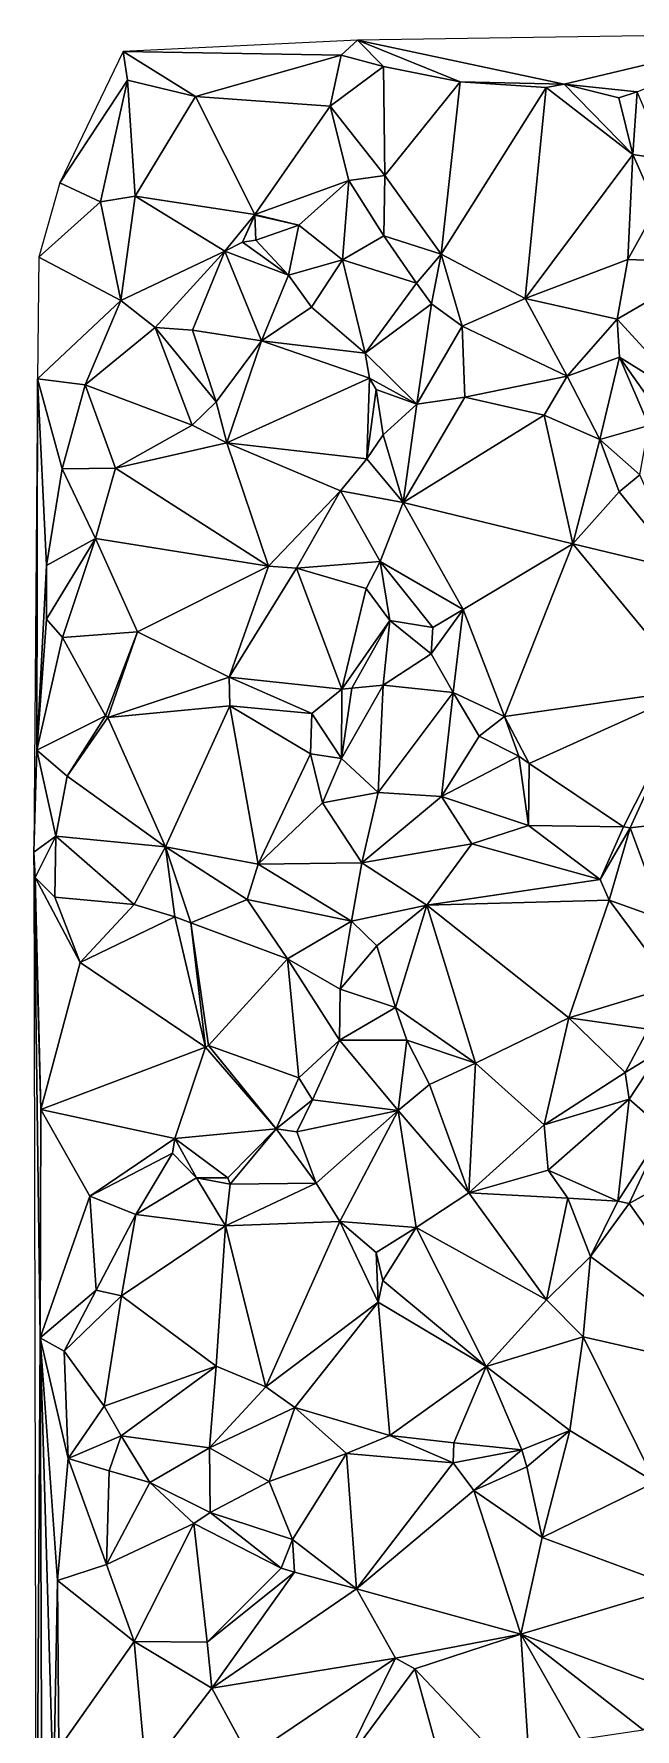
# Model space of a CAD drawing. Header units: metres. Extents: x -15 to 15, y -15 to 15.
# Drawn here: x -15 to -9.57, y -0.37 to 14.93 of the extents above; entities that cross this region are included whole.
import ezdxf

# ---------------------------------------------------------------- set-up
doc = ezdxf.new("R2010")
doc.units = ezdxf.units.M
doc.layers.add('STREET_MESH', color=7, linetype='Continuous')

msp = doc.modelspace()

# ---------------------------------------------------------------- linework, layer by layer
at = {"layer": 'STREET_MESH'}
for points in [[(-12.228, 14.735), (-12.08, 14.873), (-14.194, 14.77)], [(-12.228, 14.735), (-11.843, 14.635), (-12.08, 14.873)], [(-12.08, 14.873), (-10.213, 14.475), (-8.302, 14.928)], [(-11.151, 14.497), (-10.213, 14.475), (-12.08, 14.873)], [(-11.843, 14.635), (-11.151, 14.497), (-12.08, 14.873)], [(-10.213, 14.475), (-9.555, 14.404), (-8.302, 14.928)], [(-14.765, 13.585), (-14.156, 14.51), (-14.194, 14.77)], [(-14.156, 14.51), (-13.542, 14.362), (-14.194, 14.77)], [(-13.542, 14.362), (-12.228, 14.735), (-14.194, 14.77)], [(-12.325, 14.276), (-12.228, 14.735), (-13.542, 14.362)], [(-12.325, 14.276), (-11.843, 14.635), (-12.228, 14.735)], [(-12.325, 14.276), (-11.832, 13.649), (-11.843, 14.635)], [(-11.843, 14.635), (-11.832, 13.649), (-11.151, 14.497)], [(-14.399, 13.414), (-14.156, 14.51), (-14.765, 13.585)], [(-14.399, 13.414), (-14.085, 13.463), (-14.156, 14.51)], [(-14.085, 13.463), (-13.542, 14.362), (-14.156, 14.51)], [(-11.832, 13.649), (-11.324, 12.94), (-11.151, 14.497)], [(-11.151, 14.497), (-11.324, 12.94), (-10.376, 14.443)], [(-10.376, 14.443), (-11.324, 12.94), (-10.567, 12.541)], [(-11.151, 14.497), (-10.376, 14.443), (-10.213, 14.475)], [(-9.593, 13.839), (-10.376, 14.443), (-10.567, 12.541)], [(-10.376, 14.443), (-9.593, 13.839), (-10.213, 14.475)], [(-9.719, 14.352), (-9.555, 14.404), (-10.213, 14.475)], [(-9.593, 13.839), (-9.719, 14.352), (-10.213, 14.475)], [(-9.719, 14.352), (-9.593, 13.839), (-9.555, 14.404)], [(-9.593, 13.839), (-9.292, 13.795), (-9.555, 14.404)], [(-14.085, 13.463), (-13.006, 13.299), (-13.542, 14.362)], [(-13.006, 13.299), (-12.325, 14.276), (-13.542, 14.362)], [(-12.157, 13.606), (-12.325, 14.276), (-13.006, 13.299)], [(-11.832, 13.649), (-12.325, 14.276), (-12.157, 13.606)], [(-9.64, 12.893), (-9.593, 13.839), (-10.567, 12.541)], [(-9.593, 13.839), (-9.64, 12.893), (-9.381, 13.358)], [(-9.292, 13.795), (-9.593, 13.839), (-9.381, 13.358)], [(-11.832, 13.649), (-12.157, 13.606), (-11.84, 13.105)], [(-11.324, 12.94), (-11.832, 13.649), (-11.84, 13.105)], [(-14.399, 13.414), (-14.765, 13.585), (-14.956, 12.912)], [(-14.399, 13.414), (-14.215, 12.521), (-14.085, 13.463)], [(-14.215, 12.521), (-13.276, 12.968), (-14.085, 13.463)], [(-14.085, 13.463), (-13.276, 12.968), (-13.006, 13.299)], [(-12.61, 13.202), (-12.157, 13.606), (-13.006, 13.299)], [(-12.216, 12.89), (-12.157, 13.606), (-12.61, 13.202)], [(-12.157, 13.606), (-12.216, 12.89), (-11.84, 13.105)], [(-14.215, 12.521), (-14.399, 13.414), (-14.956, 12.912)], [(-9.381, 13.358), (-9.64, 12.893), (-8.86, 12.862)], [(-13.276, 12.968), (-13.117, 13.048), (-13.006, 13.299)], [(-13.117, 13.048), (-13.005, 13.292), (-13.006, 13.299)], [(-13.005, 13.292), (-13.117, 13.048), (-12.997, 13.068)], [(-13.005, 13.292), (-12.61, 13.202), (-13.006, 13.299)], [(-12.61, 13.202), (-13.005, 13.292), (-12.997, 13.068)], [(-12.702, 12.751), (-12.61, 13.202), (-12.997, 13.068)], [(-12.702, 12.751), (-12.216, 12.89), (-12.61, 13.202)], [(-12.702, 12.751), (-13.117, 13.048), (-13.276, 12.968)], [(-13.117, 13.048), (-12.702, 12.751), (-12.997, 13.068)], [(-12.216, 12.89), (-11.547, 12.679), (-11.84, 13.105)], [(-11.547, 12.679), (-11.324, 12.94), (-11.84, 13.105)], [(-14.968, 11.815), (-14.215, 12.521), (-14.956, 12.912)], [(-14.215, 12.521), (-13.904, 12.279), (-13.276, 12.968)], [(-13.904, 12.279), (-13.568, 12.253), (-13.276, 12.968)], [(-13.568, 12.253), (-12.945, 12.159), (-13.276, 12.968)], [(-12.945, 12.159), (-12.702, 12.751), (-13.276, 12.968)], [(-12.495, 12.461), (-12.216, 12.89), (-12.702, 12.751)], [(-12.495, 12.461), (-12.009, 12.046), (-12.216, 12.89)], [(-12.009, 12.046), (-11.547, 12.679), (-12.216, 12.89)], [(-11.547, 12.679), (-11.412, 12.493), (-11.324, 12.94)], [(-11.324, 12.94), (-11.412, 12.493), (-11.134, 12.292)], [(-11.324, 12.94), (-11.134, 12.292), (-10.567, 12.541)], [(-9.735, 12.354), (-9.64, 12.893), (-10.567, 12.541)], [(-9.64, 12.893), (-9.735, 12.354), (-8.86, 12.862)], [(-8.86, 12.862), (-9.735, 12.354), (-9.031, 11.588)], [(-12.945, 12.159), (-12.495, 12.461), (-12.702, 12.751)], [(-11.412, 12.493), (-11.547, 12.679), (-12.009, 12.046)], [(-14.538, 11.762), (-14.215, 12.521), (-14.968, 11.815)], [(-13.904, 12.279), (-14.215, 12.521), (-14.538, 11.762)], [(-12.009, 12.046), (-12.495, 12.461), (-12.945, 12.159)], [(-11.545, 11.586), (-11.412, 12.493), (-12.009, 12.046)], [(-11.412, 12.493), (-11.545, 11.586), (-11.134, 12.292)], [(-11.134, 12.292), (-10.186, 11.838), (-10.567, 12.541)], [(-10.186, 11.838), (-9.735, 12.354), (-10.567, 12.541)], [(-13.57, 11.397), (-13.904, 12.279), (-14.538, 11.762)], [(-13.568, 12.253), (-13.904, 12.279), (-13.354, 11.607)], [(-13.904, 12.279), (-13.57, 11.397), (-13.354, 11.607)], [(-12.945, 12.159), (-13.568, 12.253), (-13.354, 11.607)], [(-11.545, 11.586), (-11.109, 11.65), (-11.134, 12.292)], [(-11.109, 11.65), (-10.186, 11.838), (-11.134, 12.292)], [(-10.186, 11.838), (-9.713, 12.01), (-9.735, 12.354)], [(-9.735, 12.354), (-9.713, 12.01), (-9.031, 11.588)], [(-13.258, 11.239), (-12.945, 12.159), (-13.354, 11.607)], [(-11.971, 11.822), (-12.945, 12.159), (-13.258, 11.239)], [(-11.971, 11.822), (-12.009, 12.046), (-12.945, 12.159)], [(-11.971, 11.822), (-11.545, 11.586), (-12.009, 12.046)], [(-9.713, 12.01), (-10.186, 11.838), (-9.891, 11.268)], [(-9.451, 11.394), (-9.713, 12.01), (-9.891, 11.268)], [(-9.713, 12.01), (-9.38, 11.539), (-9.031, 11.588)], [(-9.38, 11.539), (-9.713, 12.01), (-9.451, 11.394)], [(-14.974, 8.465), (-14.968, 11.815), (-15, 7.543)], [(-14.886, 10.132), (-14.968, 11.815), (-14.974, 8.465)], [(-14.538, 11.762), (-14.968, 11.815), (-14.745, 11.003)], [(-14.968, 11.815), (-14.886, 10.132), (-14.745, 11.003)], [(-11.996, 11.093), (-11.971, 11.822), (-13.258, 11.239)], [(-11.91, 11.72), (-11.971, 11.822), (-11.996, 11.093)], [(-11.971, 11.822), (-11.91, 11.72), (-11.545, 11.586)], [(-10.186, 11.838), (-11.109, 11.65), (-10.395, 11.488)], [(-10.186, 11.838), (-10.395, 11.488), (-9.891, 11.268)], [(-14.263, 11.009), (-14.538, 11.762), (-14.745, 11.003)], [(-14.263, 11.009), (-13.57, 11.397), (-14.538, 11.762)], [(-11.91, 11.72), (-11.996, 11.093), (-11.848, 11.31)], [(-11.545, 11.586), (-11.91, 11.72), (-11.848, 11.31)], [(-10.395, 11.488), (-11.109, 11.65), (-11.666, 10.7)], [(-11.109, 11.65), (-11.545, 11.586), (-11.666, 10.7)], [(-13.57, 11.397), (-13.258, 11.239), (-13.354, 11.607)], [(-11.545, 11.586), (-11.848, 11.31), (-11.666, 10.7)], [(-10.137, 10.326), (-10.395, 11.488), (-11.666, 10.7)], [(-10.395, 11.488), (-10.137, 10.326), (-9.891, 11.268)], [(-13.57, 11.397), (-14.263, 11.009), (-13.258, 11.239)], [(-9.53, 10.95), (-9.451, 11.394), (-9.891, 11.268)], [(-13.258, 11.239), (-14.263, 11.009), (-12.882, 10.125)], [(-12.232, 10.805), (-13.258, 11.239), (-12.882, 10.125)], [(-11.996, 11.093), (-13.258, 11.239), (-12.232, 10.805)], [(-11.848, 11.31), (-11.996, 11.093), (-11.666, 10.7)], [(-10.137, 10.326), (-9.717, 10.797), (-9.891, 11.268)], [(-9.717, 10.797), (-9.53, 10.95), (-9.891, 11.268)], [(-11.996, 11.093), (-12.232, 10.805), (-11.666, 10.7)], [(-14.886, 10.132), (-14.443, 10.374), (-14.745, 11.003)], [(-14.443, 10.374), (-14.263, 11.009), (-14.745, 11.003)], [(-14.263, 11.009), (-14.443, 10.374), (-12.882, 10.125)], [(-9.53, 10.95), (-9.717, 10.797), (-9.145, 10.088)], [(-12.631, 10.106), (-12.232, 10.805), (-12.882, 10.125)], [(-12.631, 10.106), (-11.874, 10.167), (-12.232, 10.805)], [(-12.232, 10.805), (-11.874, 10.167), (-11.666, 10.7)], [(-9.717, 10.797), (-10.137, 10.326), (-9.145, 10.088)], [(-11.874, 10.167), (-11.126, 9.735), (-11.666, 10.7)], [(-11.126, 9.735), (-10.137, 10.326), (-11.666, 10.7)], [(-14.443, 10.374), (-14.886, 10.132), (-14.885, 9.645)], [(-14.741, 9.481), (-14.443, 10.374), (-14.885, 9.645)], [(-14.443, 10.374), (-14.741, 9.481), (-14.065, 9.533)], [(-12.882, 10.125), (-14.443, 10.374), (-14.065, 9.533)], [(-10.753, 8.769), (-10.137, 10.326), (-11.126, 9.735)], [(-10.137, 10.326), (-10.753, 8.769), (-9.049, 9.012)], [(-10.137, 10.326), (-9.049, 9.012), (-9.145, 10.088)], [(-14.885, 9.645), (-14.886, 10.132), (-14.974, 8.465)], [(-13.238, 9.124), (-12.882, 10.125), (-14.065, 9.533)], [(-13.238, 9.124), (-12.631, 10.106), (-12.882, 10.125)], [(-13.238, 9.124), (-12.221, 9.016), (-12.631, 10.106)], [(-11.874, 10.167), (-12.631, 10.106), (-12, 9.922)], [(-12.631, 10.106), (-12.221, 9.016), (-12, 9.922)], [(-11.788, 9.635), (-11.874, 10.167), (-12, 9.922)], [(-11.874, 10.167), (-11.398, 9.57), (-11.126, 9.735)], [(-11.788, 9.635), (-11.398, 9.57), (-11.874, 10.167)], [(-12.221, 9.016), (-11.788, 9.635), (-12, 9.922)], [(-14.741, 9.481), (-14.885, 9.645), (-14.974, 8.465)], [(-11.415, 9.335), (-11.216, 8.986), (-11.126, 9.735)], [(-11.398, 9.57), (-11.415, 9.335), (-11.126, 9.735)], [(-11.216, 8.986), (-10.753, 8.769), (-11.126, 9.735)], [(-14.741, 9.481), (-14.353, 8.773), (-14.065, 9.533)], [(-14.353, 8.773), (-14.334, 8.758), (-14.065, 9.533)], [(-14.334, 8.758), (-13.238, 9.124), (-14.065, 9.533)], [(-11.788, 9.635), (-12.221, 9.016), (-12.13, 9.025)], [(-11.847, 9.05), (-11.788, 9.635), (-12.13, 9.025)], [(-11.847, 9.05), (-11.415, 9.335), (-11.788, 9.635)], [(-11.415, 9.335), (-11.398, 9.57), (-11.788, 9.635)], [(-14.353, 8.773), (-14.741, 9.481), (-14.974, 8.465)], [(-11.415, 9.335), (-11.847, 9.05), (-11.216, 8.986)], [(-13.231, 8.864), (-13.238, 9.124), (-14.334, 8.758)], [(-12.491, 8.796), (-13.238, 9.124), (-13.231, 8.864)], [(-12.491, 8.796), (-12.221, 9.016), (-13.238, 9.124)], [(-12.225, 8.389), (-11.847, 9.05), (-12.13, 9.025)], [(-11.894, 8.082), (-11.847, 9.05), (-12.225, 8.389)], [(-11.847, 9.05), (-11.894, 8.082), (-11.216, 8.986)], [(-12.221, 9.016), (-12.491, 8.796), (-12.225, 8.389)], [(-12.221, 9.016), (-12.225, 8.389), (-12.13, 9.025)], [(-11.216, 8.986), (-11.894, 8.082), (-11.322, 8.045)], [(-10.982, 8.589), (-11.216, 8.986), (-11.322, 8.045)], [(-10.982, 8.589), (-10.753, 8.769), (-11.216, 8.986)], [(-10.753, 8.769), (-10.53, 8.343), (-9.049, 9.012)], [(-10.53, 8.343), (-9.679, 7.771), (-9.049, 9.012)], [(-9.679, 7.771), (-9.618, 7.762), (-9.049, 9.012)], [(-9.618, 7.762), (-9.038, 7.831), (-9.049, 9.012)], [(-14.701, 8.231), (-14.353, 8.773), (-14.974, 8.465)], [(-14.334, 8.758), (-14.353, 8.773), (-14.701, 8.231)], [(-14.334, 8.758), (-14.701, 8.231), (-13.812, 7.593)], [(-13.231, 8.864), (-14.334, 8.758), (-13.812, 7.593)], [(-12.975, 7.434), (-13.231, 8.864), (-13.812, 7.593)], [(-12.503, 8.43), (-13.231, 8.864), (-12.975, 7.434)], [(-12.503, 8.43), (-12.491, 8.796), (-13.231, 8.864)], [(-12.491, 8.796), (-12.503, 8.43), (-12.225, 8.389)], [(-10.624, 8.41), (-10.753, 8.769), (-10.982, 8.589)], [(-10.753, 8.769), (-10.624, 8.41), (-10.53, 8.343)], [(-10.624, 8.41), (-10.982, 8.589), (-11.322, 8.045)], [(-14.801, 7.688), (-14.974, 8.465), (-15, 7.543)], [(-14.801, 7.688), (-14.701, 8.231), (-14.974, 8.465)], [(-12.503, 8.43), (-12.975, 7.434), (-12.396, 7.989)], [(-12.225, 8.389), (-12.503, 8.43), (-12.396, 7.989)], [(-11.894, 8.082), (-12.225, 8.389), (-12.396, 7.989)], [(-10.537, 7.785), (-10.624, 8.41), (-11.322, 8.045)], [(-10.624, 8.41), (-10.537, 7.785), (-10.53, 8.343)], [(-10.537, 7.785), (-9.679, 7.771), (-10.53, 8.343)], [(-14.701, 8.231), (-14.801, 7.688), (-13.812, 7.593)], [(-12.396, 7.989), (-12.975, 7.434), (-12.039, 7.446)], [(-11.894, 8.082), (-12.396, 7.989), (-12.039, 7.446)], [(-11.894, 8.082), (-12.039, 7.446), (-11.322, 8.045)], [(-12.039, 7.446), (-11.047, 7.619), (-11.322, 8.045)], [(-11.047, 7.619), (-10.537, 7.785), (-11.322, 8.045)], [(-9.618, 7.762), (-9.311, 6.934), (-9.038, 7.831)], [(-14.988, 7.315), (-14.801, 7.688), (-15, 7.543)], [(-14.801, 7.688), (-14.988, 7.315), (-14.812, 7.139)], [(-14.094, 7.07), (-14.801, 7.688), (-14.812, 7.139)], [(-14.801, 7.688), (-14.094, 7.07), (-13.812, 7.593)], [(-10.537, 7.785), (-11.047, 7.619), (-9.888, 7.297)], [(-9.679, 7.771), (-10.537, 7.785), (-9.888, 7.297)], [(-9.618, 7.762), (-9.679, 7.771), (-9.888, 7.297)], [(-9.618, 7.762), (-9.888, 7.297), (-9.807, 7.11)], [(-9.311, 6.934), (-9.618, 7.762), (-9.807, 7.11)], [(-14.979, -2.752), (-14.944, 3.16), (-15, 7.543)], [(-14.938, 5.221), (-14.988, 7.315), (-15, 7.543)], [(-14.944, 3.16), (-14.938, 5.221), (-15, 7.543)], [(-14.094, 7.07), (-13.729, 6.961), (-13.812, 7.593)], [(-13.729, 6.961), (-13.582, 6.906), (-13.812, 7.593)], [(-13.582, 6.906), (-13.074, 7.117), (-13.812, 7.593)], [(-13.074, 7.117), (-12.975, 7.434), (-13.812, 7.593)], [(-11.454, 7.065), (-11.047, 7.619), (-12.039, 7.446)], [(-9.888, 7.297), (-11.047, 7.619), (-11.454, 7.065)], [(-12.975, 7.434), (-13.074, 7.117), (-12.133, 6.922)], [(-12.975, 7.434), (-12.133, 6.922), (-12.039, 7.446)], [(-12.133, 6.922), (-11.454, 7.065), (-12.039, 7.446)], [(-14.988, 7.315), (-14.582, 6.547), (-14.812, 7.139)], [(-14.938, 5.221), (-14.582, 6.547), (-14.988, 7.315)], [(-9.888, 7.297), (-11.454, 7.065), (-9.807, 7.11)], [(-14.582, 6.547), (-14.094, 7.07), (-14.812, 7.139)], [(-14.582, 6.547), (-13.729, 6.961), (-14.094, 7.07)], [(-13.074, 7.117), (-13.582, 6.906), (-12.712, 6.582)], [(-12.133, 6.922), (-13.074, 7.117), (-12.712, 6.582)], [(-12.133, 6.922), (-11.906, 6.699), (-11.454, 7.065)], [(-11.454, 7.065), (-11.906, 6.699), (-11.735, 6.143)], [(-11.015, 5.639), (-11.454, 7.065), (-11.735, 6.143)], [(-11.454, 7.065), (-10.172, 6.05), (-9.807, 7.11)], [(-11.015, 5.639), (-10.172, 6.05), (-11.454, 7.065)], [(-10.172, 6.05), (-9.229, 6.333), (-9.807, 7.11)], [(-9.229, 6.333), (-9.311, 6.934), (-9.807, 7.11)], [(-13.729, 6.961), (-14.582, 6.547), (-13.452, 5.785)], [(-13.582, 6.906), (-13.729, 6.961), (-13.452, 5.785)], [(-13.423, 5.8), (-13.582, 6.906), (-13.452, 5.785)], [(-13.582, 6.906), (-13.423, 5.8), (-12.712, 6.582)], [(-12.237, 6.306), (-12.133, 6.922), (-12.712, 6.582)], [(-12.237, 6.306), (-11.906, 6.699), (-12.133, 6.922)], [(-13.423, 5.8), (-12.61, 5.507), (-12.712, 6.582)], [(-12.61, 5.507), (-12.242, 5.847), (-12.712, 6.582)], [(-12.242, 5.847), (-12.237, 6.306), (-12.712, 6.582)], [(-11.906, 6.699), (-12.237, 6.306), (-11.735, 6.143)], [(-14.582, 6.547), (-14.938, 5.221), (-13.452, 5.785)], [(-12.237, 6.306), (-12.242, 5.847), (-11.735, 6.143)], [(-9.456, 5.946), (-9.229, 6.333), (-10.172, 6.05)], [(-12.242, 5.847), (-11.634, 5.847), (-11.735, 6.143)], [(-11.634, 5.847), (-11.015, 5.639), (-11.735, 6.143)], [(-11.015, 5.639), (-10.395, 5.084), (-10.172, 6.05)], [(-10.395, 5.084), (-9.663, 5.554), (-10.172, 6.05)], [(-9.663, 5.554), (-9.456, 5.946), (-10.172, 6.05)], [(-12.485, 5.308), (-12.242, 5.847), (-12.61, 5.507)], [(-12.485, 5.308), (-11.713, 5.213), (-12.242, 5.847)], [(-12.242, 5.847), (-11.713, 5.213), (-11.634, 5.847)], [(-11.634, 5.847), (-11.713, 5.213), (-11.43, 5.448)], [(-11.015, 5.639), (-11.634, 5.847), (-11.43, 5.448)], [(-9.456, 5.946), (-9.663, 5.554), (-9.339, 5.754)], [(-14.938, 5.221), (-13.727, 4.96), (-13.452, 5.785)], [(-13.727, 4.96), (-12.813, 5.048), (-13.452, 5.785)], [(-12.813, 5.048), (-13.423, 5.8), (-13.452, 5.785)], [(-13.423, 5.8), (-12.813, 5.048), (-12.61, 5.507)], [(-9.663, 5.554), (-9.626, 5.314), (-9.339, 5.754)], [(-9.626, 5.314), (-9.315, 5.042), (-9.339, 5.754)], [(-11.074, 4.47), (-11.015, 5.639), (-11.43, 5.448)], [(-11.015, 5.639), (-11.074, 4.47), (-10.395, 5.084)], [(-9.626, 5.314), (-9.663, 5.554), (-10.395, 5.084)], [(-12.813, 5.048), (-12.485, 5.308), (-12.61, 5.507)], [(-11.713, 5.213), (-11.074, 4.47), (-11.43, 5.448)], [(-14.494, 4.439), (-14.938, 5.221), (-14.944, 3.16)], [(-14.494, 4.439), (-13.727, 4.96), (-14.938, 5.221)], [(-12.628, 5.021), (-12.485, 5.308), (-12.813, 5.048)], [(-12.485, 5.308), (-12.628, 5.021), (-11.713, 5.213)], [(-11.713, 5.213), (-12.628, 5.021), (-12.453, 4.557)], [(-12.238, 4.21), (-11.713, 5.213), (-12.453, 4.557)], [(-11.713, 5.213), (-12.238, 4.21), (-11.55, 4.155)], [(-11.074, 4.47), (-11.713, 5.213), (-11.55, 4.155)], [(-10.359, 4.675), (-9.626, 5.314), (-10.395, 5.084)], [(-9.626, 5.314), (-10.359, 4.675), (-9.728, 4.395)], [(-9.315, 5.042), (-9.626, 5.314), (-9.728, 4.395)], [(-11.074, 4.47), (-10.359, 4.675), (-10.395, 5.084)], [(-13.727, 4.96), (-14.494, 4.439), (-13.749, 4.828)], [(-13.533, 4.605), (-13.727, 4.96), (-13.749, 4.828)], [(-13.727, 4.96), (-13.248, 4.606), (-12.813, 5.048)], [(-13.533, 4.605), (-13.248, 4.606), (-13.727, 4.96)], [(-13.248, 4.606), (-13.227, 4.546), (-12.813, 5.048)], [(-12.813, 5.048), (-13.227, 4.546), (-12.453, 4.557)], [(-12.628, 5.021), (-12.813, 5.048), (-12.453, 4.557)], [(-9.315, 5.042), (-9.728, 4.395), (-9.627, 4.372)], [(-9.187, 4.617), (-9.315, 5.042), (-9.627, 4.372)], [(-14.494, 4.439), (-14.08, 4.273), (-13.749, 4.828)], [(-14.08, 4.273), (-13.533, 4.605), (-13.749, 4.828)], [(-13.533, 4.605), (-14.08, 4.273), (-13.271, 4.171)], [(-13.533, 4.605), (-13.227, 4.546), (-13.248, 4.606)], [(-13.227, 4.546), (-13.533, 4.605), (-13.271, 4.171)], [(-10.359, 4.675), (-11.074, 4.47), (-10.182, 4.42)], [(-10.359, 4.675), (-10.182, 4.42), (-9.728, 4.395)], [(-9.187, 4.617), (-9.627, 4.372), (-8.526, 2.824)], [(-14.439, 3.591), (-14.494, 4.439), (-14.944, 3.16)], [(-14.439, 3.591), (-14.08, 4.273), (-14.494, 4.439)], [(-13.271, 4.171), (-12.238, 4.21), (-12.453, 4.557)], [(-13.227, 4.546), (-13.271, 4.171), (-12.453, 4.557)], [(-11.074, 4.47), (-11.55, 4.155), (-10.373, 3.504)], [(-10.182, 4.42), (-11.074, 4.47), (-10.373, 3.504)], [(-9.976, 3.896), (-10.182, 4.42), (-10.373, 3.504)], [(-9.728, 4.395), (-10.182, 4.42), (-9.976, 3.896)], [(-9.728, 4.395), (-9.976, 3.896), (-9.627, 4.372)], [(-9.627, 4.372), (-9.976, 3.896), (-8.526, 2.824)], [(-14.08, 4.273), (-14.439, 3.591), (-14.209, 3.54)], [(-14.08, 4.273), (-14.209, 3.54), (-13.271, 4.171)], [(-14.209, 3.54), (-13.355, 2.904), (-13.271, 4.171)], [(-13.355, 2.904), (-12.908, 2.717), (-13.271, 4.171)], [(-12.908, 2.717), (-12.238, 4.21), (-13.271, 4.171)], [(-12.908, 2.717), (-11.892, 3.482), (-12.238, 4.21)], [(-12.238, 4.21), (-11.911, 3.931), (-11.55, 4.155)], [(-11.892, 3.482), (-11.911, 3.931), (-12.238, 4.21)], [(-11.55, 4.155), (-11.911, 3.931), (-11.85, 3.677)], [(-10.918, 2.901), (-11.55, 4.155), (-11.85, 3.677)], [(-11.55, 4.155), (-10.918, 2.901), (-10.373, 3.504)], [(-11.911, 3.931), (-11.892, 3.482), (-11.85, 3.677)], [(-10.041, 3.169), (-9.976, 3.896), (-10.373, 3.504)], [(-9.976, 3.896), (-10.041, 3.169), (-8.526, 2.824)], [(-11.892, 3.482), (-10.918, 2.901), (-11.85, 3.677)], [(-14.726, 3.039), (-14.439, 3.591), (-14.944, 3.16)], [(-14.439, 3.591), (-14.726, 3.039), (-14.209, 3.54)], [(-14.726, 3.039), (-14.367, 2.545), (-14.209, 3.54)], [(-14.209, 3.54), (-14.367, 2.545), (-13.355, 2.904)], [(-12.646, 2.531), (-11.892, 3.482), (-12.908, 2.717)], [(-12.646, 2.531), (-11.786, 2.279), (-11.892, 3.482)], [(-11.892, 3.482), (-11.786, 2.279), (-10.918, 2.901)], [(-10.918, 2.901), (-10.041, 3.169), (-10.373, 3.504)], [(-14.924, -2.124), (-14.944, 3.16), (-14.979, -2.752)], [(-14.691, 2.072), (-14.944, 3.16), (-14.788, 0.972)], [(-14.691, 2.072), (-14.726, 3.039), (-14.944, 3.16)], [(-14.944, 3.16), (-14.824, -0.962), (-14.788, 0.972)], [(-14.924, -2.124), (-14.824, -0.962), (-14.944, 3.16)], [(-10.163, 2.324), (-10.041, 3.169), (-10.918, 2.901)], [(-10.041, 3.169), (-10.163, 2.324), (-9.391, 1.858)], [(-10.041, 3.169), (-9.391, 1.858), (-8.526, 2.824)], [(-14.367, 2.545), (-14.726, 3.039), (-14.691, 2.072)], [(-14.367, 2.545), (-14.213, 2.275), (-13.355, 2.904)], [(-14.213, 2.275), (-13.415, 2.169), (-13.355, 2.904)], [(-13.355, 2.904), (-13.415, 2.169), (-12.908, 2.717)], [(-10.918, 2.901), (-11.786, 2.279), (-11.21, 2.212)], [(-10.597, 2.149), (-10.918, 2.901), (-11.21, 2.212)], [(-10.597, 2.149), (-10.163, 2.324), (-10.918, 2.901)], [(-13.415, 2.169), (-12.646, 2.531), (-12.908, 2.717)], [(-14.367, 2.545), (-14.691, 2.072), (-14.213, 2.275)], [(-13.415, 2.169), (-12.876, 1.863), (-12.646, 2.531)], [(-12.876, 1.863), (-12.177, 2.117), (-12.646, 2.531)], [(-12.646, 2.531), (-12.177, 2.117), (-11.786, 2.279)], [(-10.55, 1.996), (-10.163, 2.324), (-10.597, 2.149)], [(-10.163, 2.324), (-10.55, 1.996), (-10.411, 1.36)], [(-9.391, 1.858), (-10.163, 2.324), (-10.411, 1.36)], [(-14.691, 2.072), (-14.322, 1.961), (-14.213, 2.275)], [(-14.322, 1.961), (-13.955, 1.854), (-14.213, 2.275)], [(-13.955, 1.854), (-13.415, 2.169), (-14.213, 2.275)], [(-13.408, 1.584), (-13.415, 2.169), (-13.955, 1.854)], [(-13.415, 2.169), (-13.408, 1.584), (-12.876, 1.863)], [(-11.786, 2.279), (-12.177, 2.117), (-11.216, 2.032)], [(-11.786, 2.279), (-11.216, 2.032), (-11.21, 2.212)], [(-11.216, 2.032), (-10.597, 2.149), (-11.21, 2.212)], [(-10.597, 2.149), (-11.216, 2.032), (-11.028, 1.783)], [(-10.55, 1.996), (-10.597, 2.149), (-11.028, 1.783)], [(-14.346, 1.115), (-14.691, 2.072), (-14.788, 0.972)], [(-14.322, 1.961), (-14.691, 2.072), (-14.346, 1.115)], [(-12.876, 1.863), (-12.665, 1.34), (-12.177, 2.117)], [(-12.177, 2.117), (-12.665, 1.34), (-12.089, 0.895)], [(-11.216, 2.032), (-12.177, 2.117), (-12.089, 0.895)], [(-11.028, 1.783), (-11.216, 2.032), (-12.089, 0.895)], [(-10.55, 1.996), (-11.028, 1.783), (-10.411, 1.36)], [(-13.955, 1.854), (-14.322, 1.961), (-14.346, 1.115)], [(-13.557, 1.484), (-13.955, 1.854), (-14.346, 1.115)], [(-13.557, 1.484), (-13.408, 1.584), (-13.955, 1.854)], [(-12.876, 1.863), (-13.408, 1.584), (-12.665, 1.34)], [(-9.195, 0.909), (-9.391, 1.858), (-10.411, 1.36)], [(-10.604, 0.485), (-11.028, 1.783), (-12.089, 0.895)], [(-11.028, 1.783), (-10.604, 0.485), (-10.411, 1.36)], [(-13.408, 1.584), (-13.557, 1.484), (-12.767, 1.083)], [(-12.665, 1.34), (-13.408, 1.584), (-12.767, 1.083)], [(-14.095, 0.419), (-13.557, 1.484), (-14.346, 1.115)], [(-13.557, 1.484), (-14.095, 0.419), (-13.435, 0.415)], [(-12.767, 1.083), (-13.557, 1.484), (-13.435, 0.415)], [(-12.648, 1.047), (-12.665, 1.34), (-12.767, 1.083)], [(-12.665, 1.34), (-12.648, 1.047), (-12.089, 0.895)], [(-10.604, 0.485), (-9.195, 0.909), (-10.411, 1.36)], [(-14.095, 0.419), (-14.346, 1.115), (-14.788, 0.972)], [(-12.648, 1.047), (-12.767, 1.083), (-13.435, 0.415)], [(-14.824, -0.962), (-14.776, -0.544), (-14.788, 0.972)], [(-14.776, -0.544), (-14.095, 0.419), (-14.788, 0.972)], [(-13.393, 0), (-12.648, 1.047), (-13.435, 0.415)], [(-12.648, 1.047), (-13.393, 0), (-12.089, 0.895)], [(-13.393, 0), (-11.735, 0.269), (-12.089, 0.895)], [(-11.735, 0.269), (-10.604, 0.485), (-12.089, 0.895)], [(-9.195, 0.909), (-10.604, 0.485), (-9.136, -0.054)], [(-11.735, 0.269), (-11.562, 0.174), (-10.604, 0.485)], [(-10.604, 0.485), (-11.562, 0.174), (-10.511, -0.938)], [(-10.604, 0.485), (-10.511, -0.938), (-10.067, -0.462)], [(-9.501, -0.376), (-10.604, 0.485), (-10.067, -0.462)], [(-10.604, 0.485), (-9.501, -0.376), (-9.136, -0.054)], [(-14.776, -0.544), (-13.986, -0.773), (-14.095, 0.419)], [(-14.095, 0.419), (-13.393, 0), (-13.435, 0.415)], [(-13.986, -0.773), (-13.393, 0), (-14.095, 0.419)], [(-11.735, 0.269), (-13.393, 0), (-13.058, -0.62)], [(-12.231, -0.733), (-11.735, 0.269), (-13.058, -0.62)], [(-12.231, -0.733), (-11.562, 0.174), (-11.735, 0.269)], [(-11.562, 0.174), (-12.231, -0.733), (-11.229, -1.036)], [(-10.511, -0.938), (-11.562, 0.174), (-11.229, -1.036)], [(-13.393, 0), (-13.986, -0.773), (-13.058, -0.62)]]:
    msp.add_3dface(points, dxfattribs=at)

doc.saveas('drawing.dxf')
